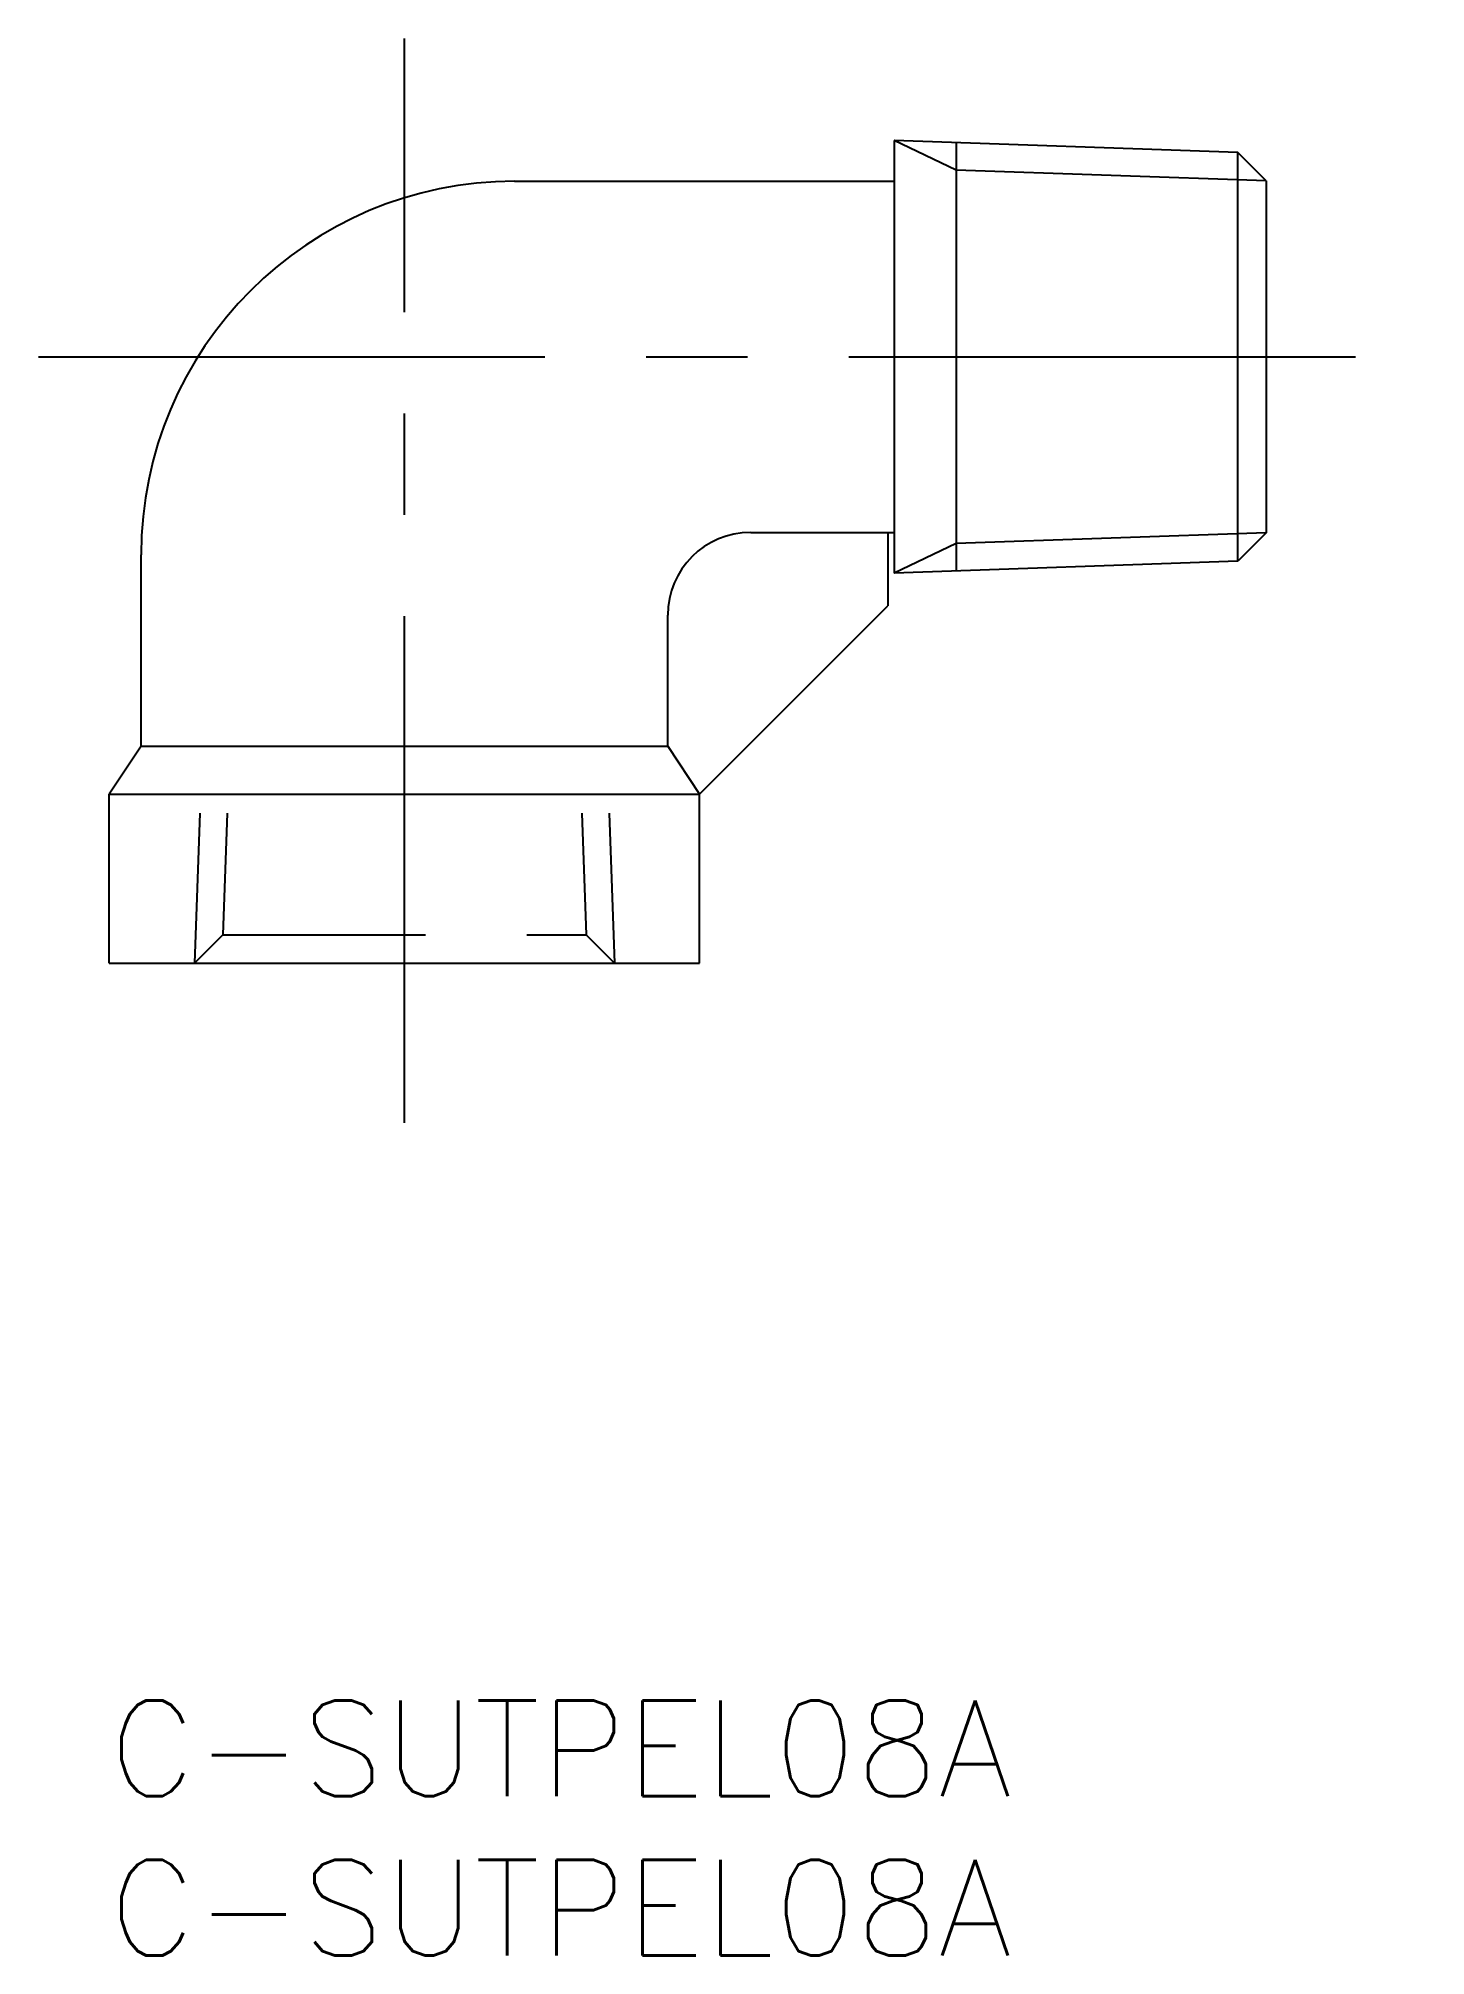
# Model space of a CAD drawing. Extents: x -2.2 to 41.2, y -8 to 52.1.
import ezdxf

# ---------------------------------------------------------------- set-up
doc = ezdxf.new("R2010")
doc.units = 0
doc.header["$LTSCALE"] = 0.5
doc.linetypes.add('CENTER', pattern=[50.8, 31.75, -6.35, 6.35, -6.35])
doc.linetypes.add('DASHED', pattern=[19.05, 12.7, -6.35])
doc.layers.get('0').update_dxf_attribs({"linetype": 'CONTINUOUS'})
doc.layers.add('CENTER', color=1, linetype='CENTER')
doc.styles.get("Standard").update_dxf_attribs({"font": 'txt.shx', "height": 3, "bigfont": 'bigfont.shx'})

# ---------------------------------------------------------------- blocks, each defined once
blk = doc.blocks.new('*U12')
at = {"color": 7, "linetype": 'CONTINUOUS'}
blk.add_text('C-SUTPEL08A', height=3, dxfattribs=at).set_placement((0, -3))
blk = doc.blocks.new('*U13')
at = {"color": 7, "linetype": 'CONTINUOUS'}
blk.add_text('C-SUTPEL08A', height=3, dxfattribs=at).set_placement((0, -8))

msp = doc.modelspace()

# ---------------------------------------------------------------- linework, layer by layer
at = {"color": 7, "linetype": 'CONTINUOUS'}
for p, q in [((35.363, 48.5), (24.6, 48.876)), ((24.6, 48.876), (24.6, 35.325)), ((26.54, 48.808), (26.54, 35.392)), ((35.363, 35.701), (35.363, 48.5)), ((36.25, 47.613), (35.363, 48.5)), ((12.7, 47.6), (24.6, 47.6)), ((36.25, 47.613), (36.25, 36.588)), ((20.1, 36.6), (24.6, 36.6)), ((24.4, 36.6), (24.4, 34.3)), ((36.25, 36.588), (35.363, 35.701)), ((1, 29.9), (1, 35.9)), ((35.363, 35.701), (24.6, 35.325)), ((18.5, 28.4), (24.4, 34.3)), ((17.5, 29.9), (17.5, 34)), ((1, 29.9), (0, 28.4)), ((1, 29.9), (17.5, 29.9)), ((17.5, 29.9), (18.5, 28.4)), ((0, 23.1), (0, 28.4)), ((0, 28.4), (18.5, 28.4)), ((18.5, 23.1), (18.5, 28.4)), ((0, 23.1), (18.5, 23.1))]:
    msp.add_line(p, q, dxfattribs=at)
at = {"color": 3, "linetype": 'CONTINUOUS'}
for p, q in [((26.54, 47.952), (24.6, 48.876)), ((36.25, 47.613), (26.54, 47.952)), ((26.54, 36.248), (24.6, 35.325)), ((36.25, 36.588), (26.54, 36.248))]:
    msp.add_line(p, q, dxfattribs=at)
at = {"color": 3, "linetype": 'DASHED'}
for p, q in [((2.836, 27.8), (2.671, 23.1)), ((3.692, 27.8), (3.558, 23.987)), ((14.808, 27.8), (14.942, 23.987)), ((15.664, 27.8), (15.829, 23.1)), ((3.558, 23.987), (2.671, 23.1)), ((3.558, 23.987), (14.942, 23.987)), ((14.942, 23.987), (15.829, 23.1))]:
    msp.add_line(p, q, dxfattribs=at)
at = {"color": 7, "linetype": 'CONTINUOUS'}
for centre, radius in [((12.7, 35.9), 11.7), ((20.1, 34), 2.6)]:
    msp.add_arc(centre, radius, 90, 180, dxfattribs=at)
at = {"layer": 'CENTER', "color": 1, "linetype": 'CENTER'}
for p, q in [((9.25, 18.1), (9.25, 52.08)), ((-2.222, 42.1), (41.25, 42.1))]:
    msp.add_line(p, q, dxfattribs=at)

# ---------------------------------------------------------------- block references
at = {"color": 7, "linetype": 'CONTINUOUS'}
for name in ['*U12', '*U13']:
    msp.add_blockref(name, (0, 0), dxfattribs=at)

doc.saveas('drawing.dxf')
